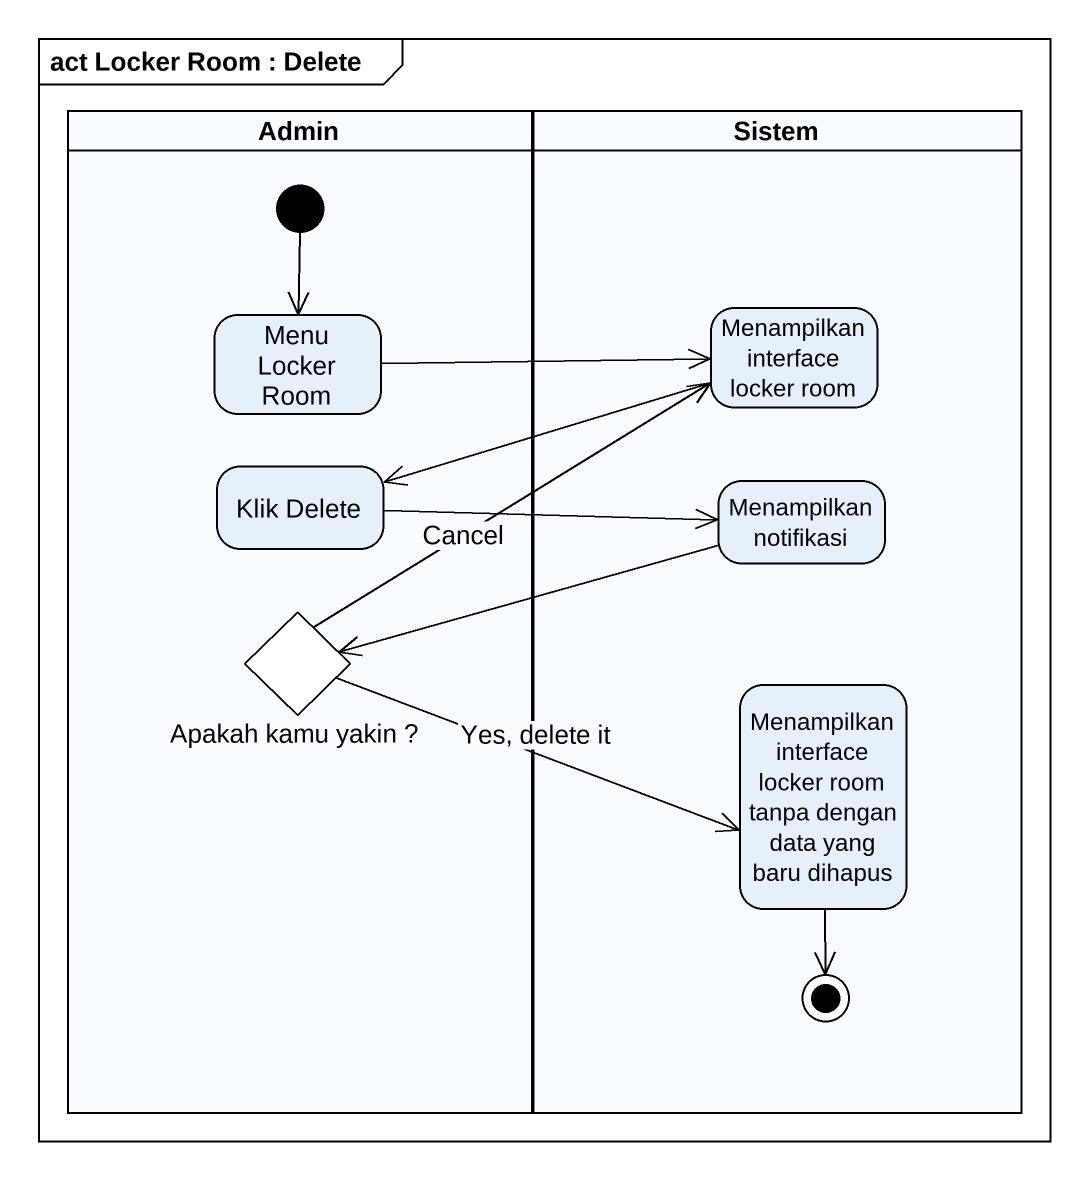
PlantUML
@startuml
mainframe act Locker Room : Delete
hide empty description
state Admin <<partition>> {
  state "Menu Locker Room" as Menu_Locker_Room
  state "Klik Delete" as Klik_Delete
  state "Apakah kamu yakin ?" as Apakah_kamu_yakin <<choice>>
  [*] --> Menu_Locker_Room
}
state Sistem <<partition>> {
  state "Menampilkan interface locker room" as Menampilkan_interface
  state "Menampilkan notifikasi" as Menampilkan_notifikasi
  state "Menampilkan interface locker room tanpa dengan data yang baru dihapus" as Menampilkan_interface_2
  Menampilkan_interface_2 --> [*]
}
Menu_Locker_Room -right-> Menampilkan_interface
Menampilkan_interface -left-> Klik_Delete
Klik_Delete -right-> Menampilkan_notifikasi
Menampilkan_notifikasi -left-> Apakah_kamu_yakin
Apakah_kamu_yakin -up-> Menampilkan_interface : Cancel
Apakah_kamu_yakin -right-> Menampilkan_interface_2 : Yes, delete it
@enduml
